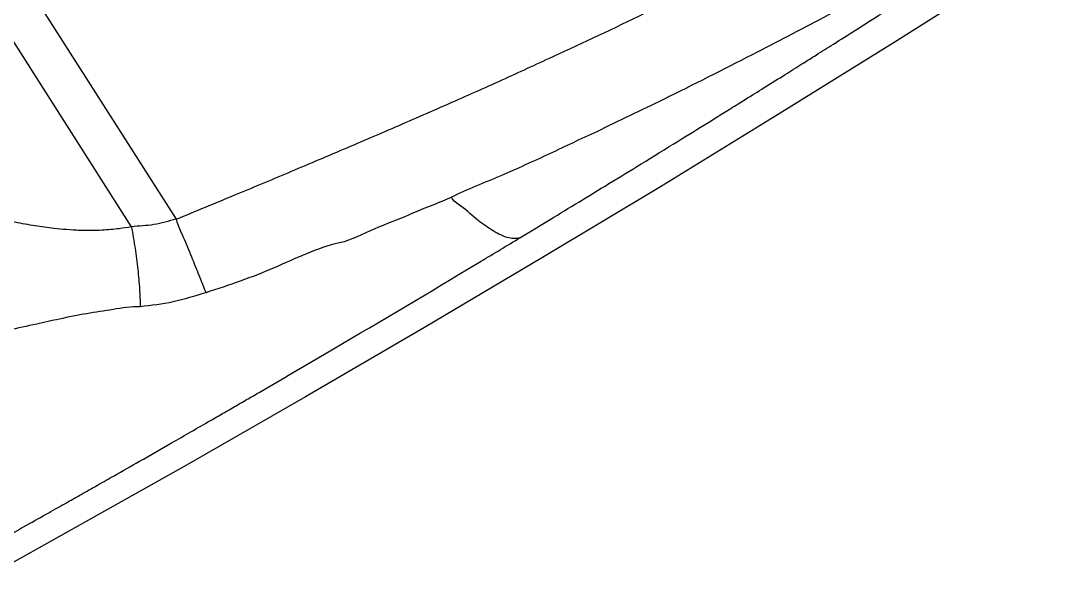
# Model space of a CAD drawing. Header units: millimetres. Extents: x 1145859089 to 1147511753, y -1047484727 to -1047247487.
# Drawn here: x 1146989677.81 to 1146989721.19, y -1047439528.38 to -1047439505.14 of the extents above; entities that cross this region are included whole.
import ezdxf
from ezdxf.xclip import XClip

# ---------------------------------------------------------------- set-up
doc = ezdxf.new("R2010")
doc.units = ezdxf.units.MM
doc.header["$LTSCALE"] = 100
doc.header["$MEASUREMENT"] = 0
doc.header["$XCLIPFRAME"] = 2
doc.layers.get('0').update_dxf_attribs({"linetype": 'CONTINUOUS'})
doc.layers.add('XREF', color=135, linetype='CONTINUOUS')
doc.layers.add('단지배치도$0$W240910', color=135, linetype='CONTINUOUS')

# ---------------------------------------------------------------- blocks, each defined once
blk = doc.blocks.new('단지배치도$0$zw$9902')
at = {"layer": '단지배치도$0$W240910', "linetype": 'ByBlock', "ltscale": 20}
for p, q in [((59932.41788461752, -68124.24904222014), (59945.0346757512, -68144.08108602084)), ((59943.17559654234, -68144.3939229411), (59933.10409990078, -68128.56282794512)), ((59979.10038541132, -68134.05282517635), (59974.86365728441, -68136.72934731496)), ((59974.86365728441, -68136.72934731496), (59970.0162465662, -68139.74587960952)), ((59970.0162465662, -68139.74587960952), (59965.14713245677, -68142.72735090186)), ((59965.14713245677, -68142.72735090186), (59960.25661705405, -68145.67357143006)), ((59960.25661705405, -68145.67357143006), (59955.34496866557, -68148.58437830296)), ((59957.16826330475, -68146.14399168902), (59957.69705490238, -68145.82636455072)), ((59955.34496866557, -68148.58437830296), (59950.41240493668, -68151.45964255893)), ((59950.41240493668, -68151.45964255893), (59945.45919775637, -68154.2992069939)), ((59945.45919775637, -68154.2992069939), (59940.485658964, -68157.10289757105)), ((59940.485658964, -68157.10289757105), (59936.06683065437, -68159.55440411642))]:
    blk.add_line(p, q, dxfattribs=at)
at = {"layer": '단지배치도$0$W240910'}
for radius in [11431.37719159714, 11931.37719159714]:
    blk.add_arc((57394.29085153597, -57699.39990468477), radius, 251.6277495790416, 321.4181310927191, dxfattribs=at)
at = {"layer": '단지배치도$0$W240910', "linetype": 'ByBlock', "ltscale": 20}
blk.add_arc((59585.6456646916, -67527.00585105713), 722.0533670569998, 301.0154068151846, 301.165070605409, dxfattribs=at)
for points, start_tangent, end_tangent in [([(59960.93129629438, -68137.20955385054), (59964.72455608705, -68135.40778048059), (59968.59794474806, -68133.48374242644), (59972.43145979851, -68131.49265603587), (59976.16521912985, -68129.43756400082)], (0.9089406024181781, 0.4169256303894973), (0.8855903331461793, 0.4644671805822658)), ([(59978.05372952746, -68132.40756845234), (59975.07310327445, -68134.0309816217), (59971.93913074833, -68135.69627922456), (59968.95367514537, -68137.24653380926), (59965.27962484711, -68139.09873426738), (59962.50267695339, -68140.4455914042)], (-0.8745312729039082, -0.4849691255256051), (-0.8949093988584038, -0.4462478771208784)), ([(59959.31222067479, -68144.85240905438), (59960.42604223787, -68144.17754618527), (59961.60493835888, -68143.46052456027), (59962.84870931759, -68142.70099668237), (59964.16354877333, -68141.89464971381), (59965.67903466398, -68140.96088228814), (59966.98199779156, -68140.15430282222), (59968.07321192918, -68139.4761115885), (59968.6721442311, -68139.10283127331), (59969.46454010872, -68138.60783153393), (59970.33671980305, -68138.06141026282), (59971.02508499619, -68137.62895396289), (59971.61698434062, -68137.25623496994), (59972.33676593308, -68136.80191528925), (59973.25208110322, -68136.22247963982), (59974.36660990372, -68135.51435877822), (59975.44603990766, -68134.82583704221), (59976.38727210855, -68134.22328110652), (59977.19109489254, -68133.70707303008), (59977.8582042341, -68133.27752754607), (59978.38918321606, -68132.93490233153)], (0.8556499384019215, 0.5175550047219986), (0.8399228886823447, 0.5427057591987633)), ([(59945.03467575065, -68144.0810860176), (59947.47142540483, -68143.07127707396), (59949.68212910864, -68142.14707650022), (59951.99206023986, -68141.16948555484), (59954.29249389068, -68140.18040373335), (59956.63285033632, -68139.15506166729), (59958.84578447096, -68138.16477837294), (59960.93129629438, -68137.20955385054)], (0.92290990527495, 0.3850159824544729), (0.9089406024198534, 0.4169256303858448)), ([(59962.50267695339, -68140.4455914042), (59960.54485818386, -68141.36019112683), (59958.51526564552, -68142.27500267753), (59956.46594920036, -68143.16326901974)], (-0.9112583000426544, -0.4118352954803313), (-0.903470222041413, -0.4286508577903931)), ([(59943.17559654219, -68144.39392294092), (59942.67091677536, -68144.47392226485), (59941.95993043523, -68144.53716118533), (59941.50991552172, -68144.55032981288), (59940.89443824536, -68144.53845029125), (59940.34153282162, -68144.50146481361), (59939.85154367713, -68144.45031338865), (59939.0815331593, -68144.34014770176), (59938.23306442666, -68144.18127133606), (59937.69583786817, -68144.06315378491), (59936.96446567163, -68143.88303890554), (59936.31556247323, -68143.70665004126), (59935.50051209627, -68143.46608328394), (59934.85060912691, -68143.26104103192), (59934.3619315883, -68143.10035912783), (59933.69692125605, -68142.8709363172), (59933.16383467286, -68142.67226178586)], (-0.9795068318674879, -0.2014109389405573), (-0.9423707683858986, 0.3345703736013861)), ([(59956.46594509945, -68143.1632602337), (59955.58295198294, -68143.53671113224), (59954.71472364938, -68143.89643193234)], (-0.9000867584568337, -0.4357107150973792), (-0.9124848076153979, -0.4091105912477582)), ([(59959.31222088385, -68144.85240940457), (59958.86736295334, -68144.85772973984), (59958.52233422789, -68144.7352086992), (59957.90714532722, -68144.37245372758), (59957.59224032916, -68144.14215909931), (59956.86100784549, -68143.53398332499), (59956.46594509945, -68143.1632602337)], (-0.943701475847981, -0.3307983139049269), (-0.4420796939205395, 0.8969757768318621)), ([(59945.0346776231, -68144.08109047881), (59944.11210900321, -68144.30431284987), (59943.1755996609, -68144.3939226036)], (-0.9768223987784476, -0.2140513986049134), (-0.9933025351538971, -0.1155425188267987)), ([(59945.03467509043, -68144.08108497983), (59945.38220095349, -68144.92946178229), (59945.71494749092, -68145.7491271613), (59946.01510699023, -68146.49616659158), (59946.26773030424, -68147.1331363259)], (0.2212614709610672, -0.9752145207430747), (0.3659397651011102, -0.9306385379500165)), ([(59954.71472364938, -68143.89643193234), (59953.2647209084, -68144.48727269433), (59951.82038182096, -68145.06129586202)], (-0.9124848076197786, -0.4091105912379875), (-0.9763021188199328, -0.2164120439987341)), ([(59943.17559966099, -68144.39392260354), (59943.32607962115, -68145.28692457273), (59943.44110744493, -68146.16839274945), (59943.5139964816, -68146.9927383922), (59943.54212022311, -68147.71967607006)], (0.1836094123405789, -0.9829992796029646), (0.008970065662204929, -0.9999597681517071)), ([(59951.82038182096, -68145.06129586202), (59949.10949582912, -68146.09912651888), (59946.26744827579, -68147.13247851808)], (-0.9763021188195706, -0.2164120440003675), (-0.9525701532554242, -0.3043190811088547)), ([(59935.55246511512, -68158.6197513029), (59936.18490897748, -68158.26850592703), (59936.93659688943, -68157.84993240728), (59937.80728134923, -68157.36361737044), (59938.82183625331, -68156.79495829124), (59939.74580743161, -68156.27524109418), (59940.47632055866, -68155.86311340507), (59941.01378504248, -68155.55921512985), (59941.33521718538, -68155.37721049109), (59941.7980212899, -68155.11478592809), (59942.46133715459, -68154.73789387882), (59943.51174784551, -68154.13919351196), (59944.84441790066, -68153.37631708256), (59946.45759765294, -68152.44791234938), (59946.98095788341, -68152.1455425732), (59947.5038768604, -68151.84285369751), (59948.02634153143, -68151.5398537476), (59948.54833918801, -68151.23655057415), (59951.19811278777, -68149.68802824306), (59957.16826330475, -68146.14399168902)], (0.8745818899090212, 0.4848778380614701), (0.8575632094910121, 0.5143785976568959)), ([(59946.26744827579, -68147.13247851808), (59944.90813985001, -68147.51505674685), (59943.54143095462, -68147.71800378629)], (-0.9578151864569853, -0.28738487885129), (-0.9922546634436775, -0.124220299767286)), ([(59943.54143095462, -68147.71800378629), (59942.41700256607, -68147.83444902122), (59941.31909356391, -68148.0071830252), (59940.18719810431, -68148.2301733097), (59939.2485254237, -68148.4350274081), (59938.05265213342, -68148.69626703009), (59937.1599119514, -68148.87165433679), (59936.56110963391, -68148.96893117607), (59936.01226125107, -68149.03815644255), (59935.47009051853, -68149.08230642186), (59934.92778487169, -68149.09679776678), (59934.42636273633, -68149.07738532855), (59933.81535539031, -68148.99712848915), (59933.24153697939, -68148.85106175177), (59932.7230341562, -68148.65037438634), (59932.20901183557, -68148.38371824987)], (-0.9983783834711829, 0.05692629811842638), (-0.8627355122840072, 0.5056554517100077))]:
    blk.add_spline(points, degree=3, dxfattribs=dict(at, start_tangent=start_tangent, end_tangent=end_tangent))
blk = doc.blocks.new('단지배치도')
blk.add_blockref('단지배치도$0$zw$9902', (141034.1930865424, 142437.1574829906))

msp = doc.modelspace()

# ---------------------------------------------------------------- block references
at = {"layer": 'XREF'}
ref = msp.add_blockref('단지배치도', (1146788705.034274, -1047513806.462535), dxfattribs=at)
XClip(ref).set_block_clipping_path([(72982.4064819524, 34919.75939653022), (360382.4067475507, 255319.75934367022)])

doc.saveas('drawing.dxf')
